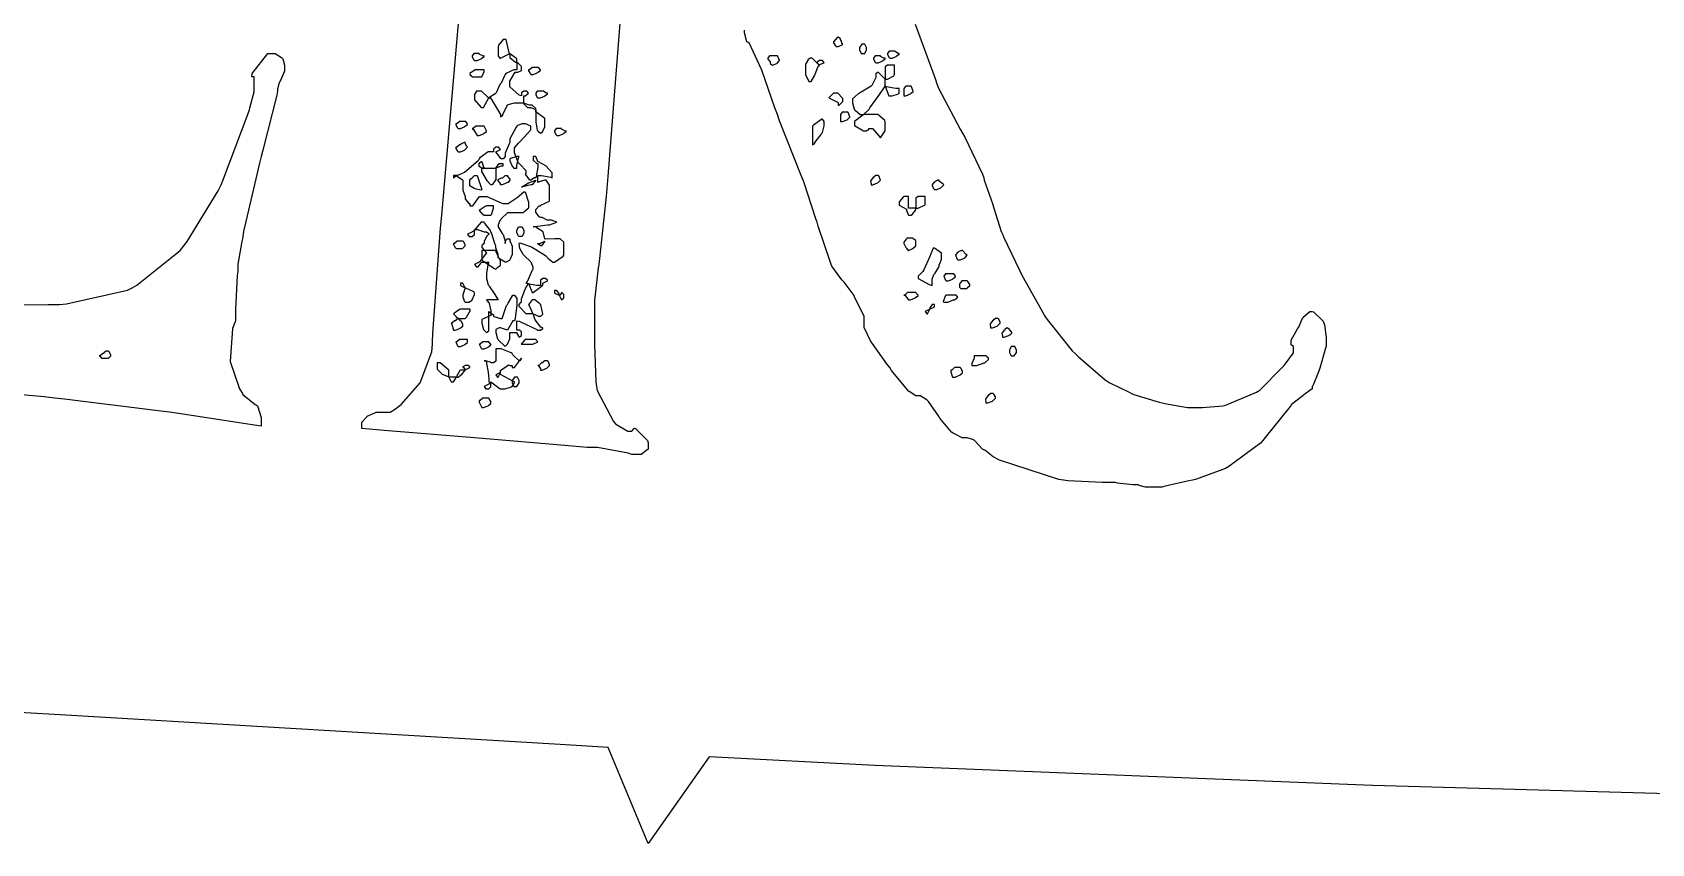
# Model space of a CAD drawing. Extents: x 71 to 283, y 22 to 328.
# Drawn here: x 125.18 to 149.53, y 49.85 to 62.05 of the extents above; entities that cross this region are included whole.
import ezdxf

# ---------------------------------------------------------------- set-up
doc = ezdxf.new("R2010")
doc.units = 0
doc.header["$MEASUREMENT"] = 0

msp = doc.modelspace()

# ---------------------------------------------------------------- linework, layer by layer
at = {"color": 7}
for points in [[(134.028, 62.3189), (133.931, 61.1022), (133.835, 59.884), (133.809, 59.5835), (133.799, 59.4953), (133.711, 58.6493), (133.703, 58.5611), (133.693, 58.5089), (133.633, 58.0196), (133.633, 57.8556), (133.633, 57.7854), (133.633, 57.627), (133.633, 57.573), (133.633, 57.3624), (133.657, 56.7891), (133.667, 56.727), (133.675, 56.6663), (133.922, 56.1979), (133.949, 56.1619), (133.966, 56.1538), (134.138, 56.0557), (134.196, 56.0557), (134.232, 56.0917), (134.249, 56.1012), (134.434, 55.9153), (134.444, 55.8793), (134.444, 55.8631), (134.444, 55.8229), (134.444, 55.8091), (134.444, 55.783), (134.337, 55.7029), (134.302, 55.7029), (134.275, 55.7029), (134.215, 55.7029), (134.196, 55.7029), (134.142, 55.7209), (133.679, 55.8091), (133.526, 55.8091), (133.19, 55.8366), (131.833, 55.9513), (130.474, 56.0656), (130.139, 56.0917), (130.139, 56.1097), (130.139, 56.1495), (130.139, 56.1619), (130.139, 56.1894), (130.201, 56.2599), (130.211, 56.2681), (130.219, 56.2776), (130.333, 56.3301), (130.351, 56.3383), (130.395, 56.3383), (130.495, 56.3383), (130.528, 56.3383), (130.562, 56.3383), (130.659, 56.4003), (130.668, 56.4085), (130.73, 56.4526), (131.013, 56.7806), (131.188, 57.2477), (131.197, 57.3624), (131.197, 57.3624), (131.197, 57.3885), (131.197, 57.3966), (131.206, 57.5208), (131.322, 59.1083), (131.34, 59.3027), (131.444, 60.5194), (132.503, 72.6902)], [(138.456, 62.1771), (138.756, 61.3572), (138.782, 61.2771), (138.809, 61.2165), (139.135, 60.5991), (139.171, 60.5374), (139.205, 60.4753), (139.47, 59.92), (139.488, 59.866), (139.496, 59.8318), (139.62, 59.479), (139.63, 59.4431), (139.638, 59.4085), (139.752, 59.0557), (139.77, 59.0201), (139.787, 58.976), (140.025, 58.4743), (140.053, 58.4207), (140.079, 58.3681), (140.378, 57.839), (140.406, 57.7854), (140.44, 57.7328), (140.82, 57.2643), (140.865, 57.2202), (140.909, 57.1761), (141.314, 56.8247), (141.358, 56.7972), (141.384, 56.7806), (141.675, 56.6388), (141.71, 56.6208), (141.745, 56.6043), (142.125, 56.49), (142.169, 56.4804), (142.214, 56.472), (142.55, 56.4085), (142.663, 56.4085), (142.777, 56.4085), (143.086, 56.4363), (143.122, 56.4444), (143.174, 56.4624), (143.589, 56.6388), (143.617, 56.6568), (143.643, 56.6745), (143.968, 56.9997), (144.004, 57.0438), (144.02, 57.0618), (144.146, 57.234), (144.146, 57.2904), (144.146, 57.2904), (144.146, 57.3183), (144.146, 57.3264), (144.146, 57.3264), (144.11, 57.3539), (144.11, 57.3624), (144.11, 57.4241), (144.206, 57.5924), (144.216, 57.609), (144.224, 57.6185), (144.277, 57.7413), (144.286, 57.7494), (144.294, 57.7674), (144.394, 57.8556), (144.427, 57.8556), (144.427, 57.8556), (144.427, 57.8556), (144.427, 57.8556), (144.427, 57.8556), (144.445, 57.8474), (144.593, 57.7067), (144.603, 57.6792), (144.611, 57.6531), (144.639, 57.4615), (144.639, 57.3966), (144.639, 57.38), (144.639, 57.3401), (144.639, 57.3264), (144.629, 57.3003), (144.541, 57.0011), (144.533, 56.9736), (144.523, 56.9475), (144.435, 56.7365), (144.427, 56.727), (144.427, 56.6924), (144.303, 56.6028), (144.286, 56.5848), (144.268, 56.5686), (144.118, 56.454), (144.11, 56.4444), (144.074, 56.4003), (143.721, 55.9594), (143.687, 55.9153), (143.651, 55.8712), (143.174, 55.5198), (143.122, 55.4923), (143.086, 55.4757), (142.673, 55.3254), (142.628, 55.3159), (142.574, 55.3074), (142.196, 55.2192), (142.169, 55.2097), (142.116, 55.2097), (141.996, 55.2097), (141.957, 55.2097), (141.921, 55.2097), (141.825, 55.2372), (141.817, 55.2457), (141.728, 55.2457), (141.498, 55.2718), (141.464, 55.2799), (141.27, 55.2799), (140.758, 55.3074), (140.688, 55.3159), (140.617, 55.3254), (139.726, 55.6161), (139.63, 55.6687), (139.63, 55.6687), (139.506, 55.7664), (139.488, 55.7749), (139.47, 55.7844), (139.355, 55.9072), (139.347, 55.9153), (139.338, 55.9248), (139.238, 55.9513), (139.207, 55.9513), (139.163, 55.9513), (139.047, 56.013), (139.03, 56.0215), (139.003, 56.0395), (138.826, 56.2515), (138.818, 56.2681), (138.809, 56.286), (138.658, 56.4981), (138.642, 56.5146), (138.632, 56.5245), (138.533, 56.5848), (138.501, 56.5848), (138.465, 56.5848), (138.368, 56.6484), (138.359, 56.6568), (138.341, 56.6745), (138.103, 56.9655), (138.077, 57.0096), (138.041, 57.0537), (137.812, 57.38), (137.796, 57.3966), (137.786, 57.4146), (137.69, 57.6132), (137.69, 57.6792), (137.69, 57.7769), (137.565, 58.0334), (137.547, 58.0679), (137.538, 58.094), (137.389, 58.2979), (137.371, 58.3145), (137.353, 58.3325), (137.203, 58.535), (137.195, 58.5611), (137.177, 58.6052), (137.001, 59.1358), (136.984, 59.1965), (136.966, 59.2501), (136.788, 59.7877), (136.772, 59.8318), (136.744, 59.902), (136.419, 60.7219), (136.385, 60.8182), (136.349, 60.9163), (136.154, 61.4853), (135.96, 61.8959), (135.926, 61.9125), (135.926, 61.9125), (135.89, 62.0448), (135.89, 62.0889)], [(124.926, 57.9533), (125.422, 57.9617), (125.589, 57.9617), (125.694, 57.9713), (126.611, 58.1738), (126.683, 58.2083), (126.753, 58.2524), (127.405, 58.7735), (127.459, 58.8437), (127.511, 58.9058), (127.978, 59.6717), (128.022, 59.7598), (128.057, 59.848), (128.411, 60.7935), (128.447, 60.8902), (128.455, 60.9163), (128.517, 61.1614), (128.517, 61.2429), (128.517, 61.2786), (128.517, 61.3572), (128.517, 61.3833), (128.517, 61.3833), (128.49, 61.3833), (128.481, 61.3833), (128.49, 61.437), (128.721, 61.7361), (128.8, 61.7361), (128.834, 61.7361), (128.931, 61.6754), (128.94, 61.6659), (128.948, 61.6574), (128.976, 61.5583), (128.976, 61.5237), (128.976, 61.4715), (128.913, 61.3311), (128.904, 61.3131), (128.895, 61.2965), (128.87, 61.2027), (128.87, 61.171), (128.86, 61.1106), (128.65, 60.2823), (128.623, 60.1846), (128.596, 60.0879), (128.357, 59.0557), (128.341, 58.9499), (128.331, 58.9058), (128.271, 58.5682), (128.271, 58.4549), (128.261, 58.3942), (128.235, 57.8859), (128.235, 57.7152), (128.191, 57.6005), (128.155, 57.1017), (128.297, 56.6924), (128.341, 56.6208), (128.341, 56.6208), (128.349, 56.6043), (128.534, 56.454), (128.552, 56.4444), (128.57, 56.4363), (128.623, 56.2585), (128.623, 56.1979), (128.623, 56.1813), (128.623, 56.1414), (128.623, 56.1277), (128.525, 56.1453), (127.379, 56.3217), (127.247, 56.3383), (127.114, 56.3563), (125.668, 56.534), (125.519, 56.5506), (125.359, 56.5686), (123.771, 56.7104)]]:
    msp.add_lwpolyline(points, dxfattribs=at)
for points in [[(132.574, 60.9946), (132.574, 60.9783), (132.626, 60.9244), (132.644, 60.9244), (132.671, 60.9244), (132.741, 60.8997), (132.751, 60.8902), (132.751, 60.8556), (132.751, 60.7755), (132.751, 60.748), (132.751, 60.7039), (132.775, 60.5815), (132.785, 60.5716), (132.821, 60.5374), (132.821, 60.5374), (132.857, 60.5635), (132.857, 60.5716), (132.857, 60.5716), (132.891, 60.6256), (132.891, 60.6418), (132.891, 60.6598), (132.891, 60.7011), (132.891, 60.7138), (132.891, 60.7579), (132.751, 60.857), (132.751, 60.8902), (132.751, 60.9078), (132.697, 60.9604), (132.68, 60.9604), (132.653, 60.9604), (132.574, 60.9865), (132.574, 60.9946), (132.574, 61.0224), (132.574, 61.0817), (132.574, 61.1008), (132.591, 61.1008), (132.644, 61.1367), (132.644, 61.1367), (132.644, 61.1367), (132.617, 61.171), (132.608, 61.171), (132.608, 61.171), (132.582, 61.171), (132.574, 61.171), (132.574, 61.171), (132.538, 61.1463), (132.538, 61.1367), (132.538, 61.1367), (132.538, 61.1008), (132.538, 61.1008), (132.503, 61.1106), (132.362, 61.2359), (132.362, 61.2771), (132.362, 61.3212), (132.441, 61.4535), (132.468, 61.4535), (132.485, 61.4535), (132.538, 61.4811), (132.538, 61.4895), (132.538, 61.4895), (132.538, 61.5156), (132.538, 61.5237), (132.538, 61.5417), (132.485, 61.5957), (132.468, 61.5957), (132.468, 61.5957), (132.468, 61.6218), (132.468, 61.6299), (132.468, 61.6574), (132.37, 61.728), (132.362, 61.7361), (132.352, 61.7456), (132.307, 61.9485), (132.292, 61.9485), (132.264, 61.9485), (132.194, 61.8603), (132.185, 61.8423), (132.185, 61.8257), (132.185, 61.7859), (132.185, 61.7721), (132.185, 61.7541), (132.185, 61.7001), (132.185, 61.7001), (132.185, 61.7001), (132.212, 61.6659), (132.221, 61.6659), (132.221, 61.6659), (132.344, 61.728), (132.362, 61.7361), (132.362, 61.7361), (132.362, 61.71), (132.362, 61.7001), (132.362, 61.674), (132.45, 61.6052), (132.468, 61.5957), (132.468, 61.5692), (132.468, 61.51), (132.468, 61.4895), (132.424, 61.4895), (132.3, 61.437), (132.292, 61.4193), (132.282, 61.4013), (132.23, 61.287), (132.221, 61.2771), (132.212, 61.269), (132.159, 61.1463), (132.151, 61.1367), (132.141, 61.1283), (132.045, 61.0665), (132.045, 61.0665), (132.035, 61.0761), (131.936, 61.171), (131.903, 61.171), (131.903, 61.171), (131.877, 61.171), (131.869, 61.171), (131.859, 61.171), (131.833, 61.1188), (131.833, 61.1008), (131.833, 61.1008), (131.833, 61.0761), (131.833, 61.0665), (131.833, 61.0401), (131.903, 60.9604), (131.903, 60.9604), (131.903, 60.9604), (131.929, 60.9244), (131.939, 60.9244), (131.965, 60.9244), (132.045, 61.0665), (132.045, 61.0665), (132.07, 61.0665), (132.146, 60.9424), (132.221, 60.8182), (132.221, 60.8182), (132.221, 60.8182), (132.221, 60.7935), (132.221, 60.784), (132.221, 60.784), (132.256, 60.8101), (132.256, 60.8182), (132.256, 60.8182), (132.318, 60.9438), (132.328, 60.9604), (132.336, 60.9699), (132.435, 60.9946), (132.468, 60.9946), (132.494, 60.9946), (132.553, 60.9946), (132.574, 60.9946)], [(137.337, 61.9485), (137.337, 61.958), (137.301, 61.9827), (137.301, 61.9827), (137.301, 61.9827), (137.267, 61.958), (137.267, 61.9485), (137.257, 61.9485), (137.231, 61.9125), (137.231, 61.9125), (137.231, 61.8959), (137.257, 61.8518), (137.267, 61.8423), (137.267, 61.8423), (137.291, 61.8423), (137.301, 61.8423), (137.301, 61.8423), (137.361, 61.8684), (137.371, 61.8765), (137.361, 61.8765), (137.343, 61.9319), (137.337, 61.9485), (137.337, 61.9485), (137.337, 61.9485), (137.337, 61.9485)], [(137.724, 61.8063), (137.724, 61.8243), (137.698, 61.8765), (137.69, 61.8765), (137.69, 61.8765), (137.662, 61.8765), (137.654, 61.8765), (137.654, 61.8765), (137.619, 61.8243), (137.619, 61.8063), (137.619, 61.7897), (137.644, 61.7361), (137.654, 61.7361), (137.654, 61.7361), (137.68, 61.7361), (137.69, 61.7361), (137.698, 61.7361), (137.724, 61.7897), (137.724, 61.8063)], [(131.903, 61.7361), (131.885, 61.7361), (131.845, 61.7361), (131.833, 61.7361), (131.823, 61.7361), (131.798, 61.7001), (131.798, 61.7001), (131.798, 61.6839), (131.823, 61.6398), (131.833, 61.6299), (131.833, 61.6299), (131.859, 61.6299), (131.869, 61.6299), (131.869, 61.6299), (131.929, 61.6574), (131.939, 61.6659), (131.939, 61.6659), (131.975, 61.692), (131.975, 61.7001), (131.964, 61.6962), (131.903, 61.7266), (131.903, 61.7361)], [(136.278, 61.5957), (136.278, 61.5872), (136.313, 61.5597), (136.313, 61.5597), (136.313, 61.5597), (136.375, 61.5872), (136.385, 61.5957), (136.419, 61.6299), (136.419, 61.6299), (136.393, 61.692), (136.385, 61.7001), (136.357, 61.7001), (136.297, 61.7001), (136.278, 61.7001), (136.269, 61.7001), (136.242, 61.6659), (136.242, 61.6659), (136.242, 61.6493), (136.278, 61.6095), (136.278, 61.5957)], [(137.018, 61.5597), (137.001, 61.5777), (136.908, 61.6659), (136.878, 61.6659), (136.878, 61.6659), (136.842, 61.6398), (136.842, 61.6299), (136.842, 61.6299), (136.808, 61.5777), (136.808, 61.5597), (136.808, 61.5336), (136.808, 61.4743), (136.808, 61.4535), (136.808, 61.4193), (136.86, 61.3131), (136.878, 61.3131), (136.894, 61.3131), (136.948, 61.4109), (137.001, 61.5431), (137.018, 61.5597), (137.018, 61.5692), (137.09, 61.5957), (137.09, 61.5957), (137.09, 61.5957), (137.062, 61.6299), (137.054, 61.6299), (137.054, 61.6299), (137.027, 61.6299), (137.018, 61.6299), (137.018, 61.6299), (136.984, 61.6052), (136.984, 61.5957), (136.984, 61.5957), (137.018, 61.5597), (137.018, 61.5597)], [(137.936, 61.7001), (137.918, 61.7001), (137.878, 61.7001), (137.866, 61.7001), (137.856, 61.7001), (137.83, 61.6659), (137.83, 61.6659), (137.83, 61.6493), (137.856, 61.6052), (137.866, 61.5957), (137.866, 61.5957), (137.891, 61.5957), (137.9, 61.5957), (137.9, 61.5957), (137.962, 61.6218), (137.972, 61.6299), (137.972, 61.6299), (138.006, 61.6574), (138.006, 61.6659), (137.988, 61.6659), (137.936, 61.692), (137.936, 61.7001)], [(138.148, 61.7721), (138.13, 61.7721), (138.089, 61.7721), (138.077, 61.7721), (138.067, 61.7721), (138.042, 61.7361), (138.042, 61.7361), (138.042, 61.7195), (138.067, 61.6754), (138.077, 61.6659), (138.077, 61.6659), (138.103, 61.6659), (138.113, 61.6659), (138.113, 61.6659), (138.173, 61.692), (138.183, 61.7001), (138.183, 61.7001), (138.219, 61.728), (138.219, 61.7361), (138.201, 61.7361), (138.148, 61.7721), (138.148, 61.7721)], [(131.975, 61.4895), (131.975, 61.4895), (131.975, 61.4895), (131.975, 61.4895), (131.947, 61.4895), (131.869, 61.4895), (131.869, 61.4895), (131.841, 61.4895), (131.763, 61.437), (131.763, 61.4193), (131.763, 61.4193), (131.789, 61.3929), (131.798, 61.3833), (131.798, 61.3833), (131.823, 61.3833), (131.833, 61.3833), (131.859, 61.3833), (131.918, 61.3833), (131.939, 61.3833), (131.947, 61.3929), (131.975, 61.4659), (131.975, 61.4895)], [(132.785, 61.5237), (132.767, 61.5237), (132.727, 61.5237), (132.715, 61.5237), (132.697, 61.5237), (132.657, 61.4895), (132.644, 61.4895), (132.644, 61.4729), (132.671, 61.4288), (132.68, 61.4193), (132.68, 61.4193), (132.705, 61.4193), (132.715, 61.4193), (132.715, 61.4193), (132.775, 61.4454), (132.785, 61.4535), (132.785, 61.4535), (132.821, 61.4811), (132.821, 61.4895), (132.821, 61.4895), (132.793, 61.5237), (132.785, 61.5237)], [(138.006, 61.2429), (138.006, 61.2429), (138.059, 61.1008), (138.077, 61.1008), (138.111, 61.1008), (138.209, 61.1283), (138.219, 61.1367), (138.219, 61.1547), (138.219, 61.1946), (138.219, 61.2069), (138.165, 61.2069), (138.023, 61.2345), (138.006, 61.2429), (138.006, 61.269), (138.006, 61.3283), (138.006, 61.3473), (138.041, 61.3473), (138.139, 61.4013), (138.148, 61.4193), (138.148, 61.4549), (138.148, 61.5336), (138.148, 61.5597), (138.121, 61.5597), (138.061, 61.5597), (138.042, 61.5597), (138.042, 61.5597), (138.006, 61.5336), (138.006, 61.5237), (138.006, 61.4796), (138.006, 61.3473), (138.006, 61.3473), (137.9, 61.4535), (137.9, 61.4535), (137.866, 61.4288), (137.866, 61.4193), (137.866, 61.3752), (137.804, 61.2525), (137.796, 61.2429), (137.796, 61.2429), (137.645, 61.1547), (137.619, 61.1367), (137.601, 61.1283), (137.513, 61.0553), (137.513, 61.0306), (137.513, 60.996), (137.538, 60.8997), (137.547, 60.8902), (137.556, 60.8817), (137.629, 60.8182), (137.654, 60.8182), (137.68, 60.8182), (137.75, 60.8817), (137.76, 60.8902), (137.776, 60.9163), (137.909, 61.1064), (138.006, 61.2429), (138.006, 61.2429)], [(132.857, 61.171), (132.839, 61.171), (132.798, 61.171), (132.785, 61.171), (132.775, 61.171), (132.751, 61.1367), (132.751, 61.1367), (132.751, 61.1202), (132.775, 61.0761), (132.785, 61.0665), (132.785, 61.0665), (132.811, 61.0665), (132.821, 61.0665), (132.821, 61.0665), (132.882, 61.0926), (132.891, 61.1008), (132.891, 61.1008), (132.927, 61.1283), (132.927, 61.1367), (132.909, 61.1367), (132.869, 61.171), (132.857, 61.171)], [(137.16, 61.0665), (137.16, 61.0665), (137.291, 61.0044), (137.301, 60.9946), (137.301, 60.9946), (137.301, 60.9699), (137.301, 60.9604), (137.317, 60.9604), (137.371, 61.014), (137.371, 61.0306), (137.371, 61.0581), (137.293, 61.1367), (137.267, 61.1367), (137.267, 61.1367), (137.239, 61.1367), (137.231, 61.1367), (137.231, 61.1367), (137.16, 61.0665), (137.16, 61.0665)], [(138.289, 61.1008), (138.289, 61.1008), (138.289, 61.1008), (138.289, 61.1008), (138.315, 61.1008), (138.385, 61.1283), (138.395, 61.1367), (138.395, 61.1367), (138.429, 61.1628), (138.429, 61.171), (138.429, 61.171), (138.403, 61.2345), (138.395, 61.2429), (138.377, 61.2429), (138.337, 61.2429), (138.325, 61.2429), (138.315, 61.2429), (138.289, 61.2069), (138.289, 61.2069), (138.289, 61.1808), (138.289, 61.1008), (138.289, 61.1008)], [(132.715, 57.8196), (132.715, 57.8196), (132.793, 57.7854), (132.821, 57.7854), (132.829, 57.7854), (132.857, 57.8115), (132.857, 57.8196), (132.857, 57.8196), (132.829, 57.9533), (132.821, 57.9617), (132.811, 57.9713), (132.738, 58.0319), (132.715, 58.0319), (132.697, 58.0319), (132.653, 57.9713), (132.644, 57.9617), (132.653, 57.9452), (132.705, 57.8294), (132.715, 57.8196), (132.697, 57.8196), (132.657, 57.8196), (132.644, 57.8196), (132.608, 57.8196), (132.504, 57.9272), (132.504, 57.9617), (132.504, 57.9617), (132.529, 57.9878), (132.538, 57.996), (132.538, 58.0457), (132.591, 58.1918), (132.644, 58.2785), (132.644, 58.2785), (132.644, 58.2785), (132.697, 58.1381), (132.715, 58.1381), (132.751, 58.1723), (132.751, 58.1723), (132.857, 58.2524), (132.857, 58.2785), (132.927, 58.3145), (132.927, 58.324), (132.9, 58.3487), (132.891, 58.3487), (132.891, 58.3487), (132.865, 58.3487), (132.857, 58.3487), (132.857, 58.3487), (132.821, 58.324), (132.821, 58.3145), (132.821, 58.2979), (132.821, 58.2581), (132.821, 58.2443), (132.767, 58.2443), (132.626, 58.2704), (132.608, 58.2785), (132.626, 58.3061), (132.705, 58.4824), (132.715, 58.4909), (132.715, 58.5184), (132.689, 58.5886), (132.68, 58.5971), (132.671, 58.6066), (132.582, 58.6934), (132.574, 58.7015), (132.564, 58.7114), (132.512, 58.8038), (132.504, 58.8779), (132.504, 58.8779), (132.512, 58.8878), (132.689, 58.8271), (132.9, 58.6948), (132.927, 58.6673), (132.935, 58.6588), (133.008, 58.5971), (133.033, 58.5971), (133.033, 58.5971), (133.164, 58.6853), (133.174, 58.7015), (133.174, 58.7195), (133.174, 58.7608), (133.174, 58.7735), (133.174, 58.7996), (133.174, 58.8589), (133.174, 58.8779), (133.174, 58.8959), (133.12, 58.9499), (133.103, 58.9499), (133.085, 58.9499), (133.046, 58.9499), (133.033, 58.9499), (133.033, 58.9499), (132.9, 58.9414), (132.891, 58.9499), (132.891, 58.9499), (132.865, 59.0543), (132.857, 59.0543), (132.847, 59.0642), (132.759, 59.1178), (132.751, 59.1263), (132.751, 59.1263), (132.723, 59.1263), (132.715, 59.1263), (132.715, 59.1263), (132.891, 59.1524), (132.927, 59.1605), (132.961, 59.1605), (133.067, 59.1965), (133.067, 59.1965), (133.067, 59.1965), (132.988, 59.2307), (132.961, 59.2307), (132.926, 59.2307), (132.847, 59.2667), (132.821, 59.2667), (132.803, 59.2762), (132.751, 59.3492), (132.751, 59.3729), (132.751, 59.3908), (132.803, 59.4431), (132.821, 59.4431), (132.829, 59.4526), (132.961, 59.5133), (132.961, 59.5133), (132.961, 59.5133), (132.961, 59.6731), (132.961, 59.7256), (132.961, 59.7531), (132.908, 59.8318), (132.891, 59.8318), (132.891, 59.8318), (132.803, 59.8054), (132.785, 59.7958), (132.785, 59.8234), (132.785, 59.8826), (132.785, 59.902), (132.837, 59.902), (132.979, 59.8759), (132.997, 59.866), (132.997, 59.866), (132.997, 59.8936), (132.997, 59.902), (132.997, 59.9391), (132.903, 60.0481), (132.793, 60.1045), (132.785, 60.1126), (132.751, 60.1846), (132.751, 60.1846), (132.723, 60.1846), (132.715, 60.1846), (132.715, 60.1846), (132.715, 60.1581), (132.715, 60.1486), (132.715, 60.132), (132.767, 60.0784), (132.785, 60.0784), (132.785, 60.0258), (132.759, 59.884), (132.751, 59.866), (132.733, 59.866), (132.68, 59.8318), (132.68, 59.8318), (132.662, 59.8318), (132.6, 59.9211), (132.608, 59.9362), (132.608, 59.9722), (132.512, 60.0699), (132.504, 60.0784), (132.494, 60.0879), (132.432, 60.2396), (132.432, 60.289), (132.432, 60.3169), (132.494, 60.3871), (132.504, 60.3952), (132.52, 60.4132), (132.68, 60.5854), (132.68, 60.6418), (132.68, 60.6418), (132.6, 60.6778), (132.574, 60.6778), (132.547, 60.6778), (132.476, 60.6517), (132.468, 60.6418), (132.459, 60.6256), (132.362, 60.4531), (132.362, 60.3952), (132.352, 60.3786), (132.292, 60.234), (132.292, 60.1846), (132.292, 60.1846), (132.264, 60.1486), (132.256, 60.1486), (132.23, 60.1486), (132.151, 60.2548), (132.151, 60.2548), (132.221, 60.289), (132.221, 60.289), (132.194, 60.325), (132.185, 60.325), (132.185, 60.325), (132.159, 60.325), (132.151, 60.325), (132.151, 60.325), (132.115, 60.2989), (132.115, 60.289), (132.115, 60.289), (132.115, 60.2548), (132.115, 60.2548), (132.115, 60.2548), (132.088, 60.2548), (132.079, 60.2548), (132.035, 60.2548), (131.911, 60.1666), (131.903, 60.1486), (131.885, 60.1225), (131.682, 59.9461), (131.656, 59.9362), (131.647, 59.9281), (131.574, 59.902), (131.55, 59.902), (131.55, 59.902), (131.516, 59.902), (131.516, 59.902), (131.516, 59.902), (131.516, 59.8759), (131.516, 59.866), (131.516, 59.866), (131.55, 59.8936), (131.55, 59.902), (131.559, 59.8936), (131.647, 59.8413), (131.656, 59.8318), (131.656, 59.8054), (131.656, 59.7461), (131.656, 59.7256), (131.656, 59.6815), (131.692, 59.5824), (131.692, 59.5492), (131.7, 59.5327), (131.746, 59.479), (131.763, 59.479), (131.763, 59.479), (131.763, 59.4526), (131.763, 59.4431), (131.807, 59.4431), (131.906, 59.5835), (131.939, 59.5835), (132.018, 59.5835), (132.23, 59.4886), (132.256, 59.479), (132.256, 59.479), (132.282, 59.479), (132.292, 59.479), (132.336, 59.479), (132.472, 59.5672), (132.574, 59.6554), (132.574, 59.6554), (132.591, 59.6554), (132.644, 59.4967), (132.644, 59.4431), (132.644, 59.4431), (132.644, 59.4169), (132.644, 59.4071), (132.635, 59.399), (132.562, 59.3369), (132.538, 59.3369), (132.494, 59.3369), (132.395, 59.3369), (132.362, 59.3369), (132.326, 59.3369), (132.23, 59.2487), (132.221, 59.2307), (132.212, 59.2226), (132.185, 59.1605), (132.185, 59.1605), (132.185, 59.1263), (132.246, 59.0296), (132.256, 59.0201), (132.264, 59.0116), (132.292, 58.9139), (132.292, 58.9139), (132.292, 58.9139), (132.292, 58.8878), (132.292, 58.8779), (132.292, 58.8959), (132.318, 58.9499), (132.328, 58.9499), (132.328, 58.9499), (132.352, 58.9499), (132.362, 58.9499), (132.362, 58.9153), (132.398, 58.8352), (132.398, 58.8077), (132.398, 58.7911), (132.398, 58.7513), (132.398, 58.7375), (132.398, 58.7114), (132.362, 58.6313), (132.362, 58.6313), (132.352, 58.6232), (132.307, 58.5971), (132.292, 58.5971), (132.292, 58.5971), (132.194, 58.6588), (132.185, 58.6673), (132.185, 58.7114), (132.151, 58.8105), (132.151, 58.8437), (132.141, 58.8617), (132.088, 59.0381), (132.079, 59.0543), (132.07, 59.0723), (131.983, 59.188), (131.975, 59.1965), (131.931, 59.1965), (131.815, 59.0642), (131.798, 59.0543), (131.789, 59.0462), (131.727, 59.0201), (131.727, 59.0201), (131.727, 59.0201), (131.753, 58.9841), (131.763, 58.9841), (131.763, 58.9841), (131.789, 58.9841), (131.798, 58.9841), (131.798, 58.9841), (131.833, 59.0116), (131.833, 59.0201), (131.833, 59.0381), (131.833, 59.0779), (131.833, 59.0903), (131.877, 59.0903), (131.976, 59.0543), (132.009, 59.0543), (132.009, 59.0543), (132.045, 59.0296), (132.045, 59.0201), (132.009, 58.9841), (132.009, 58.9841), (131.975, 58.9058), (131.975, 58.8779), (131.975, 58.8779), (131.947, 58.8532), (131.939, 58.8437), (131.939, 58.8176), (132.009, 58.7375), (132.009, 58.7375), (132.009, 58.7375), (131.911, 58.6066), (131.903, 58.5971), (131.833, 58.5611), (131.833, 58.5611), (131.859, 58.5251), (131.869, 58.5251), (131.885, 58.5251), (131.929, 58.5886), (131.939, 58.5971), (131.965, 58.5971), (132.024, 58.5971), (132.045, 58.5971), (132.035, 58.5791), (132.009, 58.4345), (132.009, 58.3847), (132.009, 58.3501), (132.035, 58.2538), (132.045, 58.2443), (132.053, 58.2359), (132.128, 58.1258), (132.185, 58.0319), (132.185, 58.0319), (132.009, 58.0319), (132.009, 58.0319), (132.035, 57.996), (132.045, 57.996), (132.045, 57.996), (132.079, 57.8637), (132.079, 57.8196), (132.079, 57.7935), (131.939, 57.7356), (131.939, 57.7152), (131.939, 57.6806), (131.965, 57.5829), (131.975, 57.573), (132.009, 57.5388), (132.009, 57.5388), (132.045, 57.5649), (132.045, 57.573), (132.045, 57.591), (132.045, 57.6308), (132.045, 57.6432), (132.045, 57.6972), (132.045, 57.8556), (132.045, 57.8556), (132.045, 57.8556), (132.115, 57.8033), (132.115, 57.7854), (132.123, 57.7769), (132.221, 57.7494), (132.221, 57.7494), (132.248, 57.7494), (132.31, 57.9452), (132.328, 57.9617), (132.336, 57.9797), (132.407, 58.1021), (132.432, 58.1021), (132.432, 58.1021), (132.468, 58.0499), (132.468, 58.0319), (132.468, 57.9533), (132.441, 57.7508), (132.432, 57.7152), (132.406, 57.7152), (132.328, 57.573), (132.328, 57.573), (132.221, 57.609), (132.203, 57.609), (132.151, 57.5829), (132.151, 57.573), (132.151, 57.5388), (132.176, 57.4421), (132.185, 57.4326), (132.194, 57.4241), (132.282, 57.3359), (132.292, 57.3264), (132.292, 57.3264), (132.318, 57.3539), (132.328, 57.3624), (132.328, 57.3624), (132.362, 57.4407), (132.362, 57.4668), (132.362, 57.4848), (132.362, 57.5261), (132.362, 57.5388), (132.388, 57.5388), (132.447, 57.5388), (132.468, 57.5388), (132.468, 57.5208), (132.504, 57.4668), (132.504, 57.4668), (132.504, 57.4668), (132.538, 57.4947), (132.538, 57.5028), (132.538, 57.5028), (132.538, 57.5303), (132.538, 57.5388), (132.538, 57.5483), (132.512, 57.573), (132.504, 57.573), (132.504, 57.573), (132.468, 57.573), (132.468, 57.573), (132.468, 57.609), (132.468, 57.6887), (132.468, 57.7152), (132.503, 57.7067), (132.767, 57.5829), (132.785, 57.573), (132.785, 57.573), (132.811, 57.573), (132.821, 57.573), (132.821, 57.573), (132.857, 57.6005), (132.857, 57.609), (132.829, 57.6185), (132.745, 57.7275), (132.715, 57.8196), (132.715, 57.8196)], [(131.692, 60.7138), (131.674, 60.7138), (131.634, 60.7138), (131.622, 60.7138), (131.604, 60.7138), (131.563, 60.6778), (131.55, 60.6778), (131.55, 60.6612), (131.577, 60.6171), (131.586, 60.6076), (131.586, 60.6076), (131.612, 60.6076), (131.622, 60.6076), (131.622, 60.6076), (131.682, 60.6337), (131.692, 60.6418), (131.692, 60.6418), (131.727, 60.6697), (131.727, 60.6778), (131.727, 60.6778), (131.7, 60.7138), (131.692, 60.7138)], [(131.869, 60.5014), (131.869, 60.5014), (131.903, 60.5014), (131.903, 60.5014), (131.903, 60.5014), (131.965, 60.5289), (131.975, 60.5374), (131.975, 60.5374), (132.009, 60.5635), (132.009, 60.5716), (132.009, 60.5716), (131.983, 60.6337), (131.975, 60.6418), (131.947, 60.6418), (131.888, 60.6418), (131.869, 60.6418), (131.851, 60.6418), (131.811, 60.6076), (131.798, 60.6076), (131.815, 60.591), (131.869, 60.5014), (131.869, 60.5014)], [(136.914, 60.5374), (136.914, 60.4933), (136.914, 60.361), (136.914, 60.361), (136.914, 60.361), (136.948, 60.3871), (136.948, 60.3952), (136.948, 60.3952), (137.045, 60.5194), (137.054, 60.5374), (137.062, 60.5469), (137.09, 60.646), (137.09, 60.6778), (137.09, 60.6778), (137.09, 60.7138), (137.09, 60.7138), (137.09, 60.7138), (137.062, 60.748), (137.054, 60.748), (137.054, 60.748), (136.93, 60.6598), (136.914, 60.6418), (136.914, 60.6157), (136.914, 60.5578), (136.914, 60.5374)], [(137.337, 60.7138), (137.337, 60.7138), (137.337, 60.7138), (137.337, 60.7138), (137.363, 60.7138), (137.433, 60.7399), (137.443, 60.748), (137.443, 60.748), (137.477, 60.7755), (137.477, 60.784), (137.477, 60.784), (137.451, 60.8461), (137.443, 60.8542), (137.425, 60.8542), (137.384, 60.8542), (137.371, 60.8542), (137.361, 60.8542), (137.337, 60.8182), (137.337, 60.8182), (137.337, 60.7921), (137.337, 60.7138), (137.337, 60.7138)], [(137.936, 60.4654), (137.936, 60.4654), (138.006, 60.573), (138.006, 60.6076), (138.006, 60.6351), (138.006, 60.6944), (138.006, 60.7138), (137.997, 60.7314), (137.898, 60.8182), (137.866, 60.8182), (137.822, 60.8182), (137.723, 60.8182), (137.69, 60.8182), (137.672, 60.8101), (137.547, 60.7109), (137.547, 60.6778), (137.547, 60.6517), (137.68, 60.5716), (137.724, 60.5716), (137.724, 60.5716), (137.76, 60.5991), (137.76, 60.6076), (137.76, 60.6076), (137.786, 60.6076), (137.796, 60.6076), (137.816, 60.6076), (137.878, 60.5374), (137.936, 60.4654), (137.936, 60.4654)], [(131.692, 60.3952), (131.692, 60.3952), (131.692, 60.3952), (131.692, 60.3952), (131.674, 60.3952), (131.622, 60.3705), (131.622, 60.361), (131.604, 60.361), (131.563, 60.325), (131.55, 60.325), (131.55, 60.3084), (131.577, 60.2643), (131.586, 60.2548), (131.586, 60.2548), (131.612, 60.2548), (131.622, 60.2548), (131.622, 60.2548), (131.682, 60.2809), (131.692, 60.289), (131.727, 60.325), (131.717, 60.3345), (131.692, 60.38), (131.692, 60.3952)], [(133.138, 60.6076), (133.12, 60.6076), (133.08, 60.6076), (133.067, 60.6076), (133.058, 60.6076), (133.033, 60.5716), (133.033, 60.5716), (133.033, 60.555), (133.058, 60.5109), (133.067, 60.5014), (133.067, 60.5014), (133.094, 60.5014), (133.103, 60.5014), (133.103, 60.5014), (133.164, 60.5289), (133.174, 60.5374), (133.174, 60.5374), (133.21, 60.5635), (133.21, 60.5716), (133.198, 60.5677), (133.138, 60.5977), (133.138, 60.6076)], [(132.504, 60.1846), (132.468, 60.1846), (132.37, 60.1581), (132.362, 60.1486), (132.362, 60.1225), (132.398, 60.0424), (132.398, 60.0424), (132.398, 60.0424), (132.423, 60.0082), (132.432, 60.0082), (132.432, 60.0082), (132.468, 60.0082), (132.468, 60.0082), (132.468, 60.0523), (132.494, 60.1666), (132.504, 60.1846)], [(131.939, 59.6896), (131.929, 59.6815), (131.837, 59.6995), (131.763, 59.7447), (131.763, 59.7598), (131.763, 59.7778), (131.763, 59.8191), (131.763, 59.8318), (131.763, 59.8413), (131.798, 59.866), (131.798, 59.866), (131.833, 59.902), (131.833, 59.902), (131.869, 59.902), (131.869, 59.902), (131.877, 59.8854), (131.939, 59.6896), (131.939, 59.6896)], [(131.975, 60.0082), (131.975, 60.0082), (131.939, 60.0082), (131.939, 60.0082), (131.939, 60.0082), (131.903, 60.0343), (131.903, 60.0424), (131.903, 60.0424), (131.903, 60.0699), (131.903, 60.0784), (131.903, 60.0879), (131.929, 60.1126), (131.939, 60.1126), (131.939, 60.1126), (131.965, 60.0258), (131.975, 60.0082)], [(132.151, 60.0082), (132.151, 59.9736), (132.151, 59.8936), (132.151, 59.866), (132.151, 59.8399), (132.097, 59.7598), (132.079, 59.7598), (132.079, 59.7598), (132.045, 59.7877), (132.045, 59.7958), (132.027, 59.8138), (131.939, 59.9599), (131.939, 60.0082), (131.991, 60.0082), (132.111, 60.0082), (132.151, 60.0082)], [(132.151, 60.0082), (132.151, 60.0082), (132.203, 60.0784), (132.221, 60.0784), (132.221, 60.0784), (132.246, 60.0784), (132.256, 60.0784), (132.256, 60.0784), (132.256, 60.0523), (132.256, 60.0424), (132.23, 60.0424), (132.151, 60.0082), (132.151, 60.0082)], [(132.221, 59.7598), (132.221, 59.7778), (132.185, 59.8191), (132.185, 59.8318), (132.185, 59.8413), (132.238, 59.866), (132.256, 59.866), (132.292, 59.902), (132.292, 59.902), (132.318, 59.902), (132.328, 59.902), (132.328, 59.8854), (132.362, 59.8456), (132.362, 59.8318), (132.362, 59.8318), (132.336, 59.7958), (132.328, 59.7958), (132.318, 59.7877), (132.245, 59.7598), (132.221, 59.7598), (132.221, 59.7598), (132.221, 59.7598), (132.221, 59.7598)], [(137.796, 59.7598), (137.822, 59.7598), (137.891, 59.7877), (137.9, 59.7958), (137.936, 59.8318), (137.936, 59.8318), (137.909, 59.8936), (137.9, 59.902), (137.9, 59.902), (137.874, 59.902), (137.866, 59.902), (137.866, 59.902), (137.83, 59.8759), (137.83, 59.866), (137.82, 59.866), (137.796, 59.8318), (137.796, 59.8318), (137.786, 59.8234), (137.796, 59.7764), (137.796, 59.7598)], [(132.751, 59.8318), (132.751, 59.8318), (132.697, 59.7598), (132.68, 59.7598), (132.68, 59.7598), (132.538, 59.7256), (132.538, 59.7256), (132.538, 59.7256), (132.644, 59.7916), (132.751, 59.8318), (132.751, 59.8318)], [(138.818, 59.8318), (138.8, 59.8318), (138.748, 59.8054), (138.748, 59.7958), (138.738, 59.7958), (138.712, 59.7598), (138.712, 59.7598), (138.712, 59.7436), (138.738, 59.6995), (138.748, 59.6896), (138.748, 59.6896), (138.773, 59.6896), (138.782, 59.6896), (138.782, 59.6896), (138.844, 59.7172), (138.854, 59.7256), (138.888, 59.7598), (138.879, 59.7697), (138.818, 59.8166), (138.818, 59.8318)], [(132.115, 59.4431), (132.088, 59.4431), (132.028, 59.4431), (132.009, 59.4431), (131.991, 59.4349), (131.903, 59.3729), (131.903, 59.3729), (131.903, 59.3729), (131.929, 59.3369), (131.939, 59.3369), (131.939, 59.3288), (131.975, 59.3027), (131.975, 59.3027), (131.975, 59.3027), (132.053, 59.3027), (132.079, 59.3027), (132.088, 59.3122), (132.115, 59.4113), (132.115, 59.4431)], [(138.465, 59.4071), (138.5, 59.4071), (138.606, 59.461), (138.606, 59.479), (138.606, 59.5051), (138.606, 59.5644), (138.606, 59.5835), (138.58, 59.5835), (138.52, 59.5835), (138.501, 59.5835), (138.501, 59.5835), (138.465, 59.5588), (138.465, 59.5492), (138.465, 59.5147), (138.465, 59.4349), (138.465, 59.4071), (138.438, 59.4071), (138.378, 59.4071), (138.359, 59.4071), (138.359, 59.4512), (138.359, 59.5507), (138.359, 59.5835), (138.341, 59.5835), (138.301, 59.5835), (138.289, 59.5835), (138.279, 59.5753), (138.219, 59.5037), (138.219, 59.479), (138.219, 59.4526), (138.325, 59.3933), (138.325, 59.3729), (138.359, 59.3027), (138.359, 59.3027), (138.385, 59.3027), (138.395, 59.3027), (138.412, 59.3122), (138.465, 59.3838), (138.465, 59.4071)], [(132.574, 59.0543), (132.574, 59.0381), (132.547, 58.9841), (132.538, 58.9841), (132.538, 58.9841), (132.512, 58.9841), (132.504, 58.9841), (132.494, 58.994), (132.468, 59.0391), (132.468, 59.0543), (132.468, 59.0723), (132.494, 59.1263), (132.504, 59.1263), (132.504, 59.1263), (132.529, 59.1263), (132.538, 59.1263), (132.547, 59.1263), (132.574, 59.0723), (132.574, 59.0543)], [(138.325, 58.9499), (138.325, 58.9499), (138.289, 58.8959), (138.289, 58.8779), (138.289, 58.8779), (138.315, 58.8176), (138.325, 58.8077), (138.325, 58.8077), (138.35, 58.7735), (138.359, 58.7735), (138.359, 58.7735), (138.42, 58.7996), (138.429, 58.8077), (138.465, 58.8437), (138.465, 58.8617), (138.465, 58.9015), (138.465, 58.9139), (138.465, 58.9234), (138.429, 58.9499), (138.429, 58.9499), (138.42, 58.9594), (138.333, 58.9594), (138.325, 58.9499)], [(131.55, 58.8077), (131.559, 58.7996), (131.647, 58.7996), (131.656, 58.8077), (131.692, 58.8437), (131.692, 58.8617), (131.665, 58.9058), (131.656, 58.9139), (131.638, 58.9139), (131.598, 58.9139), (131.586, 58.9139), (131.568, 58.9139), (131.528, 58.8779), (131.516, 58.8779), (131.516, 58.8617), (131.541, 58.8176), (131.55, 58.8077)], [(132.151, 58.7735), (132.097, 58.7735), (131.977, 58.7735), (131.939, 58.7735), (131.939, 58.7389), (131.939, 58.6588), (131.939, 58.6313), (131.955, 58.6147), (132.133, 58.5004), (132.151, 58.4909), (132.151, 58.4909), (132.176, 58.517), (132.185, 58.5251), (132.194, 58.5251), (132.221, 58.553), (132.221, 58.5611), (132.221, 58.6147), (132.159, 58.747), (132.151, 58.7735)], [(132.891, 58.9139), (132.891, 58.9139), (132.837, 58.8437), (132.821, 58.8437), (132.821, 58.8437), (132.785, 58.8698), (132.785, 58.8779), (132.811, 58.8779), (132.891, 58.9139), (132.891, 58.9139)], [(138.712, 58.2443), (138.712, 58.262), (138.712, 58.3022), (138.712, 58.3145), (138.712, 58.342), (138.738, 58.4122), (138.748, 58.4207), (138.756, 58.4302), (138.818, 58.5294), (138.818, 58.5611), (138.826, 58.5706), (138.854, 58.6437), (138.854, 58.6673), (138.854, 58.6673), (138.854, 58.6934), (138.854, 58.7015), (138.854, 58.7294), (138.748, 58.8077), (138.748, 58.8077), (138.728, 58.8077), (138.672, 58.6715), (138.588, 58.4824), (138.571, 58.4549), (138.562, 58.4468), (138.501, 58.3847), (138.501, 58.3847), (138.501, 58.3501), (138.676, 58.2538), (138.712, 58.2443)], [(139.171, 58.7735), (139.171, 58.7735), (139.171, 58.7735), (139.171, 58.7735), (139.153, 58.7735), (139.101, 58.747), (139.101, 58.7375), (139.091, 58.7375), (139.065, 58.7015), (139.065, 58.7015), (139.065, 58.7015), (139.091, 58.6412), (139.101, 58.6313), (139.101, 58.6313), (139.125, 58.6313), (139.135, 58.6313), (139.135, 58.6313), (139.197, 58.6588), (139.207, 58.6673), (139.241, 58.7015), (139.223, 58.7114), (139.171, 58.7735), (139.171, 58.7735)], [(131.692, 58.2083), (131.656, 58.2785), (131.656, 58.2785), (131.63, 58.2785), (131.622, 58.2785), (131.622, 58.2785), (131.622, 58.2538), (131.622, 58.2443), (131.692, 58.2083), (131.692, 58.2083), (131.656, 58.1036), (131.656, 58.0679), (131.656, 58.0679), (131.682, 58.0058), (131.692, 57.996), (131.692, 57.996), (131.717, 57.996), (131.727, 57.996), (131.745, 57.996), (131.798, 58.0238), (131.798, 58.0319), (131.798, 58.0319), (131.833, 58.112), (131.833, 58.1381), (131.823, 58.1477), (131.692, 58.2083), (131.692, 58.2083)], [(139.03, 58.4207), (139.003, 58.4207), (138.943, 58.4207), (138.924, 58.4207), (138.914, 58.4207), (138.888, 58.3847), (138.888, 58.3847), (138.888, 58.3847), (138.914, 58.324), (138.924, 58.3145), (138.924, 58.3145), (138.958, 58.3145), (138.958, 58.3145), (138.958, 58.3145), (139.021, 58.3406), (139.03, 58.3487), (139.03, 58.3487), (139.065, 58.3766), (139.065, 58.3847), (139.065, 58.3847), (139.039, 58.4207), (139.03, 58.4207)], [(139.135, 58.2083), (139.143, 58.2002), (139.232, 58.2002), (139.241, 58.2083), (139.277, 58.2443), (139.277, 58.262), (139.25, 58.3061), (139.241, 58.3145), (139.223, 58.3145), (139.183, 58.3145), (139.171, 58.3145), (139.161, 58.3145), (139.135, 58.2785), (139.135, 58.2785), (139.125, 58.2704), (139.125, 58.2179), (139.135, 58.2083)], [(133.103, 58.1021), (133.138, 58.0319), (133.138, 58.0319), (133.174, 58.0595), (133.174, 58.0679), (133.174, 58.0679), (133.174, 58.094), (133.174, 58.1021), (133.174, 58.112), (133.146, 58.1381), (133.138, 58.1381), (133.138, 58.1297), (133.112, 58.1021), (133.103, 58.1021), (133.103, 58.1201), (133.067, 58.1723), (133.067, 58.1723), (133.067, 58.1723), (133.041, 58.1723), (133.033, 58.1723), (133.033, 58.1723), (133.033, 58.1477), (133.033, 58.1381), (133.033, 58.1297), (133.103, 58.1021), (133.103, 58.1021)], [(138.359, 58.0319), (138.359, 58.0319), (138.359, 58.0319), (138.359, 58.0319), (138.385, 58.0319), (138.456, 58.0595), (138.465, 58.0679), (138.473, 58.0679), (138.501, 58.094), (138.501, 58.1021), (138.501, 58.1021), (138.473, 58.1297), (138.465, 58.1381), (138.438, 58.1381), (138.378, 58.1381), (138.359, 58.1381), (138.341, 58.1381), (138.301, 58.1021), (138.289, 58.1021), (138.305, 58.094), (138.359, 58.0319), (138.359, 58.0319)], [(138.678, 57.8915), (138.748, 57.9258), (138.748, 57.9258), (138.748, 57.9533), (138.748, 57.9617), (138.748, 57.9617), (138.72, 57.9617), (138.712, 57.9617), (138.712, 57.9617), (138.678, 57.9092), (138.678, 57.8915), (138.606, 57.8556), (138.606, 57.8556), (138.632, 57.8196), (138.642, 57.8196), (138.678, 57.8915)], [(138.888, 57.996), (138.888, 57.996), (138.924, 57.996), (138.924, 57.996), (138.95, 57.996), (139.021, 58.0238), (139.03, 58.0319), (139.047, 58.0319), (139.101, 58.0679), (139.101, 58.0679), (139.101, 58.0679), (139.073, 58.1021), (139.065, 58.1021), (139.029, 58.1021), (138.95, 58.1021), (138.924, 58.1021), (138.914, 58.094), (138.879, 58.0058), (138.888, 57.996), (138.888, 57.996), (138.888, 57.996), (138.888, 57.996)], [(131.516, 57.573), (131.516, 57.573), (131.516, 57.573), (131.516, 57.573), (131.542, 57.573), (131.612, 57.6005), (131.622, 57.609), (131.622, 57.609), (131.656, 57.6351), (131.656, 57.6432), (131.656, 57.6612), (131.63, 57.7067), (131.622, 57.7152), (131.622, 57.7152), (131.594, 57.7494), (131.586, 57.7494), (131.586, 57.7494), (131.55, 57.7247), (131.55, 57.7152), (131.532, 57.7152), (131.492, 57.6792), (131.48, 57.6792), (131.488, 57.6626), (131.516, 57.573), (131.516, 57.573)], [(131.763, 57.8915), (131.727, 57.8915), (131.648, 57.8915), (131.622, 57.8915), (131.604, 57.8831), (131.516, 57.8196), (131.516, 57.8196), (131.516, 57.8196), (131.541, 57.7949), (131.55, 57.7854), (131.55, 57.7769), (131.586, 57.7494), (131.586, 57.7494), (131.612, 57.7494), (131.671, 57.7494), (131.692, 57.7494), (131.709, 57.7674), (131.771, 57.8735), (131.763, 57.8915), (131.763, 57.8915), (131.763, 57.8915), (131.763, 57.8915)], [(139.594, 57.609), (139.62, 57.609), (139.69, 57.6351), (139.7, 57.6432), (139.736, 57.6792), (139.736, 57.6972), (139.708, 57.7413), (139.7, 57.7494), (139.7, 57.7494), (139.672, 57.7494), (139.664, 57.7494), (139.664, 57.7494), (139.63, 57.7247), (139.63, 57.7152), (139.62, 57.7152), (139.594, 57.6792), (139.594, 57.6792), (139.584, 57.6711), (139.591, 57.609), (139.594, 57.609)], [(139.77, 57.4668), (139.77, 57.4668), (139.77, 57.4668), (139.77, 57.4668), (139.796, 57.4668), (139.867, 57.4947), (139.876, 57.5028), (139.885, 57.5028), (139.912, 57.5303), (139.912, 57.5388), (139.912, 57.5388), (139.885, 57.573), (139.876, 57.573), (139.876, 57.5829), (139.84, 57.609), (139.84, 57.609), (139.84, 57.609), (139.806, 57.5829), (139.806, 57.573), (139.796, 57.573), (139.77, 57.5388), (139.77, 57.5388), (139.761, 57.5303), (139.77, 57.4834), (139.77, 57.4668)], [(126.224, 57.15), (126.224, 57.15), (126.224, 57.15), (126.224, 57.15), (126.25, 57.15), (126.31, 57.15), (126.33, 57.15), (126.365, 57.186), (126.365, 57.2036), (126.339, 57.2477), (126.33, 57.2562), (126.33, 57.2562), (126.303, 57.2562), (126.294, 57.2562), (126.294, 57.2562), (126.258, 57.2301), (126.258, 57.2202), (126.241, 57.2202), (126.201, 57.186), (126.188, 57.186), (126.197, 57.186), (126.224, 57.15), (126.224, 57.15)], [(131.727, 57.4326), (131.7, 57.4326), (131.641, 57.4326), (131.622, 57.4326), (131.604, 57.4326), (131.563, 57.3966), (131.55, 57.3966), (131.55, 57.3966), (131.577, 57.3359), (131.586, 57.3264), (131.586, 57.3264), (131.622, 57.3264), (131.622, 57.3264), (131.622, 57.3264), (131.682, 57.3539), (131.692, 57.3624), (131.692, 57.3624), (131.727, 57.3885), (131.727, 57.3966), (131.727, 57.3966), (131.727, 57.4326), (131.727, 57.4326)], [(132.045, 57.3966), (132.027, 57.3966), (131.987, 57.3966), (131.975, 57.3966), (131.957, 57.3966), (131.916, 57.3624), (131.903, 57.3624), (131.903, 57.3624), (131.929, 57.3003), (131.939, 57.2904), (131.939, 57.2904), (131.965, 57.2904), (131.975, 57.2904), (131.975, 57.2904), (132.035, 57.3183), (132.045, 57.3264), (132.045, 57.3264), (132.079, 57.3539), (132.079, 57.3624), (132.07, 57.3624), (132.045, 57.3966), (132.045, 57.3966)], [(132.221, 56.9376), (132.221, 56.9655), (132.344, 57.0537), (132.362, 57.0438), (132.362, 57.0438), (132.388, 57.0438), (132.398, 57.0438), (132.398, 57.0438), (132.398, 57.0191), (132.398, 57.0096), (132.432, 57.0096), (132.538, 57.15), (132.538, 57.15), (132.538, 57.15), (132.512, 57.114), (132.504, 57.114), (132.504, 57.114), (132.406, 57.2036), (132.398, 57.2202), (132.38, 57.2301), (132.234, 57.2904), (132.185, 57.2904), (132.185, 57.2904), (132.151, 57.2904), (132.151, 57.2904), (132.151, 57.2463), (132.151, 57.1472), (132.151, 57.114), (132.151, 57.1059), (132.115, 57.0798), (132.115, 57.0798), (132.115, 57.0798), (132.079, 57.0798), (132.079, 57.0798), (132.07, 57.0893), (131.998, 57.114), (131.975, 57.114), (131.975, 57.114), (132, 57.114), (132.009, 57.114), (132.009, 57.0713), (132.039, 56.939), (132.053, 56.7711), (132.045, 56.7612), (131.975, 56.727), (131.975, 56.727), (132, 56.691), (132.009, 56.691), (132.009, 56.691), (132.035, 56.691), (132.045, 56.691), (132.045, 56.691), (132.079, 56.7186), (132.079, 56.727), (132.079, 56.745), (132.079, 56.7849), (132.079, 56.7972), (132.097, 56.7806), (132.216, 56.691), (132.256, 56.691), (132.29, 56.691), (132.388, 56.7186), (132.398, 56.727), (132.398, 56.727), (132.432, 56.7806), (132.432, 56.7972), (132.406, 56.8067), (132.221, 56.9062), (132.221, 56.9376)], [(132.538, 57.3624), (132.573, 57.3624), (132.653, 57.3624), (132.68, 57.3624), (132.707, 57.3624), (132.785, 57.3966), (132.785, 57.3966), (132.785, 57.3966), (132.759, 57.4241), (132.751, 57.4326), (132.715, 57.4326), (132.635, 57.4326), (132.608, 57.4326), (132.591, 57.4326), (132.535, 57.3648), (132.538, 57.3624), (132.538, 57.3624), (132.538, 57.3624), (132.538, 57.3624)], [(139.876, 57.2562), (139.876, 57.2396), (139.902, 57.186), (139.912, 57.186), (139.912, 57.186), (139.937, 57.186), (139.947, 57.186), (139.947, 57.186), (139.983, 57.2396), (139.983, 57.2562), (139.983, 57.2742), (139.955, 57.3264), (139.947, 57.3264), (139.947, 57.3264), (139.92, 57.3264), (139.912, 57.3264), (139.902, 57.3264), (139.876, 57.2742), (139.876, 57.2562)], [(131.692, 56.9736), (131.7, 56.9831), (131.763, 57.0096), (131.763, 57.0096), (131.763, 57.0191), (131.735, 57.0438), (131.727, 57.0438), (131.727, 57.0438), (131.7, 57.0438), (131.692, 57.0438), (131.692, 57.0438), (131.656, 57.0191), (131.656, 57.0096), (131.665, 57.0096), (131.692, 56.9831), (131.692, 56.9736), (131.674, 56.9736), (131.634, 56.9736), (131.622, 56.9736), (131.612, 56.9655), (131.559, 56.8773), (131.55, 56.8674), (131.524, 56.8674), (131.465, 56.8674), (131.446, 56.8674), (131.446, 56.8854), (131.446, 56.9253), (131.446, 56.9376), (131.446, 56.9736), (131.313, 57.0798), (131.269, 57.0798), (131.269, 57.0632), (131.269, 57.0234), (131.269, 57.0096), (131.269, 56.986), (131.344, 56.9129), (131.436, 56.8773), (131.446, 56.8674), (131.48, 56.7972), (131.48, 56.7972), (131.506, 56.7972), (131.516, 56.7972), (131.516, 56.7972), (131.55, 56.8508), (131.55, 56.8674), (131.55, 56.8674), (131.586, 56.8674), (131.586, 56.8674), (131.586, 56.8674), (131.622, 56.8949), (131.622, 56.9034), (131.638, 56.9034), (131.692, 56.9736), (131.692, 56.9736)], [(132.821, 56.9736), (132.821, 56.9736), (132.821, 56.9736), (132.821, 56.9736), (132.847, 56.9736), (132.917, 57.0011), (132.927, 57.0096), (132.961, 57.0438), (132.961, 57.0618), (132.935, 57.1059), (132.927, 57.114), (132.927, 57.114), (132.9, 57.114), (132.891, 57.114), (132.891, 57.114), (132.857, 57.0893), (132.857, 57.0798), (132.839, 57.0798), (132.798, 57.0438), (132.785, 57.0438), (132.793, 57.0438), (132.821, 56.9916), (132.821, 56.9736)], [(139.03, 56.8674), (139.057, 56.8674), (139.125, 56.8949), (139.135, 56.9034), (139.135, 56.9034), (139.171, 56.9295), (139.171, 56.9376), (139.171, 56.9556), (139.143, 57.0011), (139.135, 57.0096), (139.117, 57.0096), (139.077, 57.0096), (139.065, 57.0096), (139.047, 57.0096), (139.007, 56.9736), (138.994, 56.9736), (138.994, 56.9475), (139.021, 56.8674), (139.03, 56.8674)], [(139.311, 57.0438), (139.311, 57.0438), (139.347, 57.0438), (139.347, 57.0438), (139.382, 57.0438), (139.47, 57.0713), (139.488, 57.0798), (139.506, 57.0798), (139.56, 57.1334), (139.56, 57.15), (139.56, 57.15), (139.532, 57.1775), (139.524, 57.186), (139.524, 57.186), (139.496, 57.186), (139.488, 57.186), (139.452, 57.186), (139.373, 57.186), (139.347, 57.186), (139.347, 57.1514), (139.311, 57.0713), (139.311, 57.0438), (139.311, 57.0438), (139.311, 57.0438), (139.311, 57.0438)], [(132.221, 56.9376), (132.151, 56.9034), (132.151, 56.9034), (132.176, 56.8674), (132.185, 56.8674), (132.221, 56.9376)], [(132.398, 56.7972), (132.398, 56.7806), (132.423, 56.727), (132.432, 56.727), (132.432, 56.727), (132.459, 56.727), (132.468, 56.727), (132.468, 56.727), (132.504, 56.7806), (132.504, 56.7972), (132.504, 56.8152), (132.476, 56.8674), (132.468, 56.8674), (132.468, 56.8674), (132.441, 56.8674), (132.432, 56.8674), (132.432, 56.8674), (132.398, 56.8152), (132.398, 56.7972)], [(131.939, 56.4085), (131.965, 56.4085), (132.035, 56.4363), (132.045, 56.4444), (132.045, 56.4444), (132.079, 56.472), (132.079, 56.4804), (132.079, 56.4981), (132.053, 56.5422), (132.045, 56.5506), (132.027, 56.5506), (131.987, 56.5506), (131.975, 56.5506), (131.957, 56.5506), (131.916, 56.5146), (131.903, 56.5146), (131.903, 56.4885), (131.939, 56.4085), (131.939, 56.4085)], [(139.524, 56.4804), (139.55, 56.4804), (139.62, 56.5065), (139.63, 56.5146), (139.664, 56.5506), (139.664, 56.5686), (139.638, 56.6127), (139.63, 56.6208), (139.63, 56.6208), (139.602, 56.6208), (139.594, 56.6208), (139.594, 56.6208), (139.56, 56.5947), (139.56, 56.5848), (139.55, 56.5848), (139.524, 56.5506), (139.524, 56.5506), (139.514, 56.5422), (139.521, 56.4804), (139.524, 56.4804)]]:
    msp.add_lwpolyline(points, close=True, dxfattribs=at)
at = {"color": 32}
msp.add_lwpolyline([(174.8, 50.2006), (166.649, 50.2557), (155.844, 50.4264), (145.336, 50.7213), (137.852, 51.0233), (135.36, 51.1528), (134.444, 49.8479), (133.843, 51.2932), (133.12, 51.3373), (125.685, 51.7783), (124.99, 51.8223)], dxfattribs=at)

doc.saveas('drawing.dxf')
